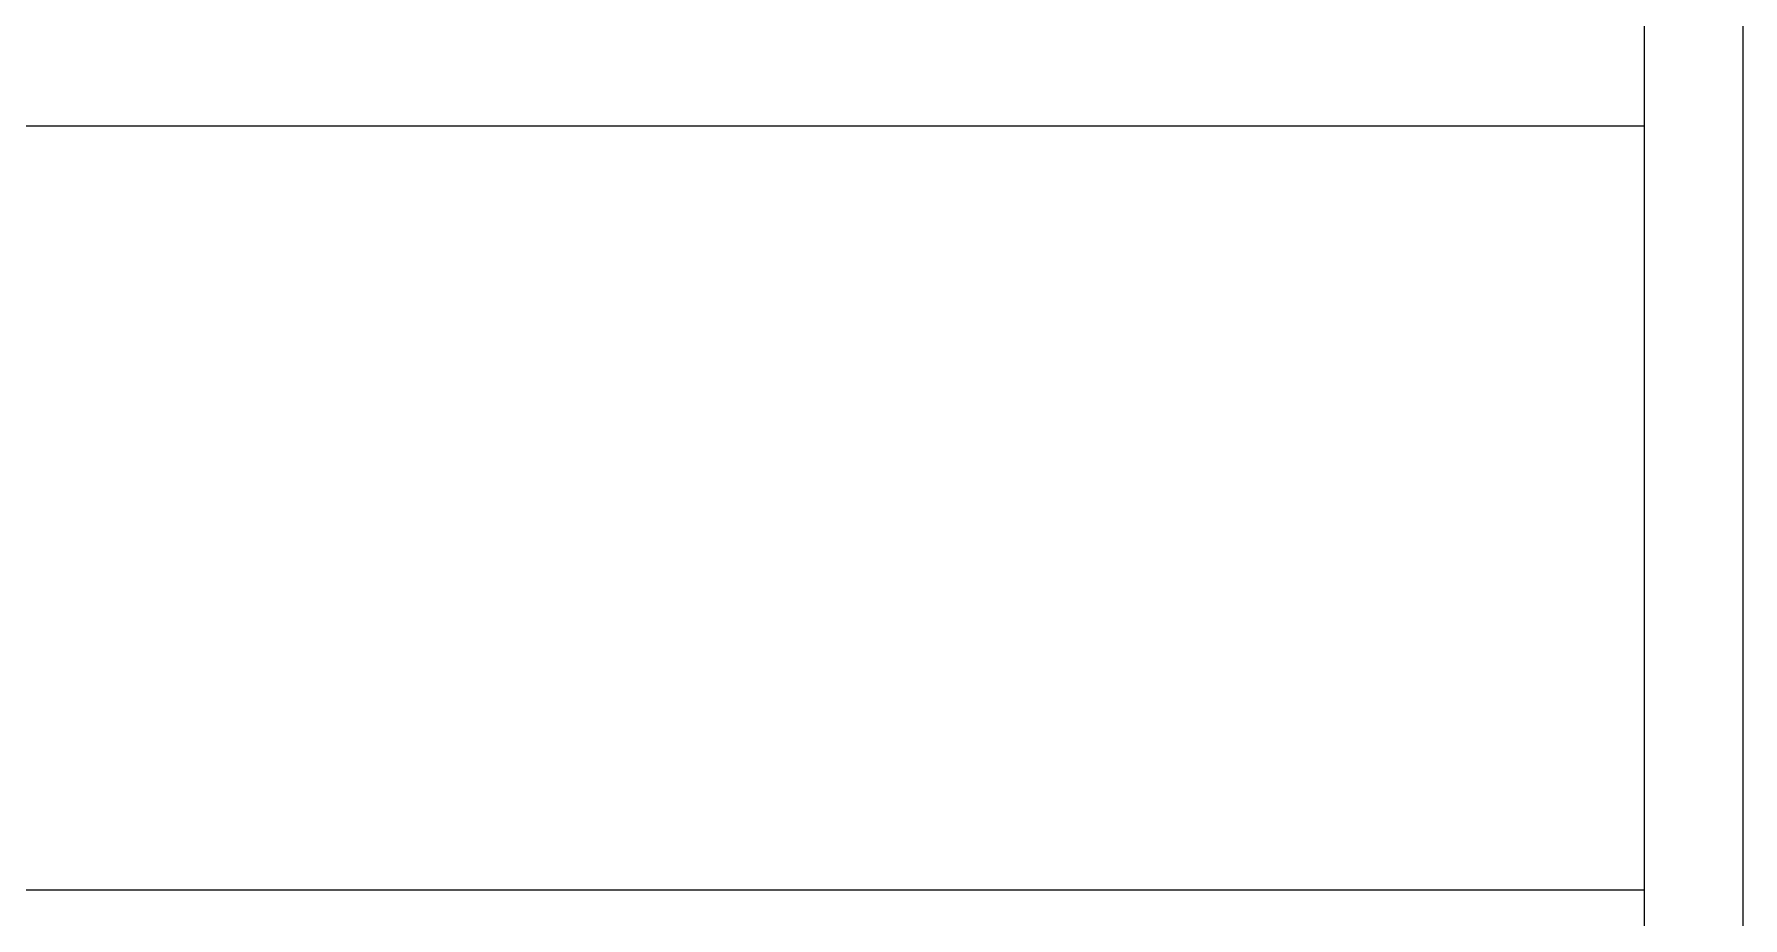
# Model space of a CAD drawing. Header units: millimetres. Extents: x 0 to 277, y 107 to 297.
# Drawn here: x 242.41 to 277.08, y 124.85 to 142.78 of the extents above; entities that cross this region are included whole.
import ezdxf

# ---------------------------------------------------------------- set-up
doc = ezdxf.new("R2010")
doc.units = ezdxf.units.MM
doc.layers.add('Layer_1', color=7, linetype='CONTINUOUS')

msp = doc.modelspace()

# ---------------------------------------------------------------- linework, layer by layer
at = {"layer": 'Layer_1', "color": 7}
for points in [[(0.075, 296.925), (277.0772, 296.925), (277.0772, 106.9178), (0.075, 106.9178)], [(0.075, 296.925), (277.0772, 296.925), (277.0772, 106.9178), (0.075, 106.9178)], [(0.075, 296.925), (277.0772, 296.925), (277.0772, 106.9178), (0.075, 106.9178)], [(2.075, 294.925), (275.0772, 294.925), (275.0772, 108.9178), (2.075, 108.9178)], [(2.075, 294.925), (275.0772, 294.925), (275.0772, 108.9178), (2.075, 108.9178)], [(2.075, 294.925), (275.0772, 294.925), (275.0772, 108.9178), (2.075, 108.9178)], [(167.0772, 140.9178), (275.0772, 140.9178), (275.0772, 108.9178), (167.0772, 108.9178)], [(167.0772, 140.9178), (275.0772, 140.9178), (275.0772, 108.9178), (167.0772, 108.9178)], [(167.0772, 140.9178), (275.0772, 140.9178), (275.0772, 108.9178), (167.0772, 108.9178)]]:
    msp.add_lwpolyline(points, close=True, dxfattribs=at)
msp.add_lwpolyline([(167.0772, 125.4178), (275.0772, 125.4178)], dxfattribs=at)
msp.add_lwpolyline([(167.0772, 125.4178), (275.0772, 125.4178)], dxfattribs=at)
msp.add_lwpolyline([(167.0772, 125.4178), (275.0772, 125.4178)], dxfattribs=at)

doc.saveas('drawing.dxf')
